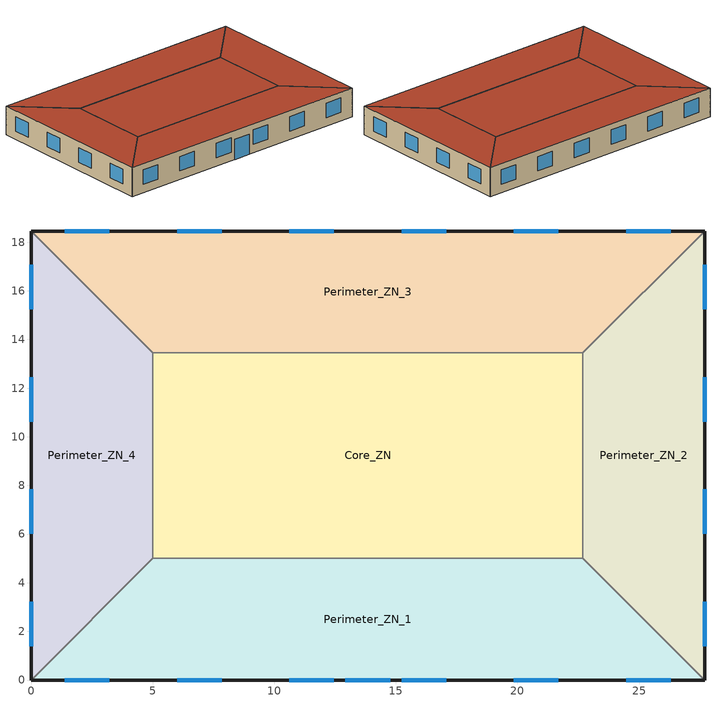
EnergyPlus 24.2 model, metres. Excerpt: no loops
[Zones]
Core_ZN
 floor ground (ext-slab): 22.69,13.46 22.69,5 5,5 5,13.46 z0
 wall to Perimeter_ZN_2 (int-walls): 22.69,5 22.69,13.46 z0:3.05
 wall to Perimeter_ZN_3 (int-walls): 22.69,13.46 5,13.46 z0:3.05
 wall to Perimeter_ZN_1 (int-walls): 5,5 22.69,5 z0:3.05
 wall to Perimeter_ZN_4 (int-walls): 5,13.46 5,5 z0:3.05
 roof outside (IEAD Non-res Roof): 22.69,5 22.69,13.46 5,13.46 5,5 z3.05
Perimeter_ZN_1
 floor ground (ext-slab): 22.69,5 27.69,0 0,0 5,5 z0
 wall outside (Steel Frame Non-res Ext Wall): 0,0 27.69,0 z0:3.05
 wall to Perimeter_ZN_2 (int-walls): 27.69,0 22.69,5 z0:3.05
 wall to Perimeter_ZN_4 (int-walls): 5,5 0,0 z0:3.05
 window (Window Non-res Fixed): 1.39,0 3.22,0 / 6.01,0 7.84,0 / 10.62,0 12.45,0 / 15.24,0 17.07,0 / 19.85,0 21.68,0 / 24.47,0 26.3,0 z0.9:2.42; 12.93,0 14.76,0 z0:2.13
 roof outside (IEAD Non-res Roof): 27.69,0 22.69,5 5,5 0,0 z3.05
Perimeter_ZN_2
 floor ground (ext-slab): 27.69,18.46 27.69,0 22.69,5 22.69,13.46 z0
 wall outside (Steel Frame Non-res Ext Wall): 27.69,0 27.69,18.46 z0:3.05
 wall to Perimeter_ZN_3 (int-walls): 27.69,18.46 22.69,13.46 z0:3.05
 window (Window Non-res Fixed): 27.69,1.39 27.69,3.22 / 27.69,6.01 27.69,7.84 / 27.69,10.62 27.69,12.45 / 27.69,15.24 27.69,17.07 z0.9:2.42
 roof outside (IEAD Non-res Roof): 27.69,0 27.69,18.46 22.69,13.46 22.69,5 z3.05
Perimeter_ZN_3
 floor ground (ext-slab): 27.69,18.46 22.69,13.46 5,13.46 0,18.46 z0
 wall outside (Steel Frame Non-res Ext Wall): 27.69,18.46 0,18.46 z0:3.05
 wall to Perimeter_ZN_4 (int-walls): 0,18.46 5,13.46 z0:3.05
 window (Window Non-res Fixed): 26.3,18.46 24.47,18.46 / 21.68,18.46 19.85,18.46 / 17.07,18.46 15.24,18.46 / 12.45,18.46 10.62,18.46 / 7.84,18.46 6.01,18.46 / 3.22,18.46 1.39,18.46 z0.9:2.42
 roof outside (IEAD Non-res Roof): 22.69,13.46 27.69,18.46 0,18.46 5,13.46 z3.05
Perimeter_ZN_4
 floor ground (ext-slab): 0,18.46 5,13.46 5,5 0,0 z0
 wall outside (Steel Frame Non-res Ext Wall): 0,18.46 0,0 z0:3.05
 window (Window Non-res Fixed): 0,17.07 0,15.24 / 0,12.45 0,10.62 / 0,7.84 0,6.01 / 0,3.22 0,1.39 z0.9:2.42
 roof outside (IEAD Non-res Roof): 0,0 5,5 5,13.46 0,18.46 z3.05
[Building]
Ref Bldg Small Office Pre1980_v1.3_5.0: North Axis {deg}=0; Terrain=City; Loads Convergence Tolerance Value {W}=0.04; Temperature Convergence Tolerance Value {deltaC}=0.2; Solar Distribution=FullInteriorAndExterior; Maximum Number of Warmup Days=50; Minimum Number of Warmup Days=6
[Site:Location]
Toronto.City-Univ.of.Toronto: Latitude {deg}=43.6658; Longitude {deg}=-79.3953; Time Zone {hr}=-5; Elevation {m}=112.5
[SizingPeriod:DesignDay] Day of Month=21; Dry-Bulb Temperature Range Modifier Type=DefaultMultipliers; Humidity Condition Type=Wetbulb; Barometric Pressure {Pa}=99063; Rain Indicator=No; Snow Indicator=No; Daylight Saving Time Indicator=No; Solar Model Indicator=ASHRAEClearSky; Begin Environment Reset Mode=FullResetAtBeginEnvironment
Name | Month | Day Type | Maximum Dry-Bulb Temperature {C} | Daily Dry-Bulb Temperature Range {deltaC} | Wetbulb or DewPoint at Maximum Dry-Bulb {C} | Wind Speed {m/s} | Wind Direction {deg} | Sky Clearness
CHICAGO Ann Clg .4% Condns WB=>MDB | 7 | SummerDesignDay | 31.2 | 10.7 | 25.5 | 5.3 | 230 | 1
CHICAGO Ann Htg 99.6% Condns DB | 1 | WinterDesignDay | -20.6 | 0 | -20.6 | 4.9 | 270 | 0
[Site:GroundTemperature:BuildingSurface]
18, 18, 18, 18, 18, 18, 18, 18, 18, 18, 18, 18
[Material] Thermal Absorptance=0.9
Name | Roughness | Thickness {m} | Conductivity {W/m-K} | Density {kg/m3} | Specific Heat {J/kg-K} | Solar Absorptance | Visible Absorptance
1/2IN Gypsum | Smooth | 0.0127 | 0.16 | 784.9 | 830 | 0.92 | 0.92
HW CONCRETE | Rough | 0.1016 | 1.311 | 2240 | 836.8 | 0.7 | 0.7
IEAD NonRes Roof Insulation | MediumRough | 0.110216 | 0.049 | 265 | 836.8 | 0.7 | 0.7
Metal Decking | MediumSmooth | 0.0015 | 45.006 | 7680 | 418.4 | 0.7 | 0.3
Roof Membrane | VeryRough | 0.0095 | 0.16 | 1121.29 | 1460 | 0.7 | 0.7
Std Wood 6inch | MediumSmooth | 0.15 | 0.12 | 540 | 1210 | 0.7 | 0.7
Steel Frame NonRes Wall Insulation | MediumRough | 0.03964 | 0.049 | 265 | 836.8 | 0.7 | 0.7
Wood Siding | MediumSmooth | 0.01 | 0.11 | 544.62 | 1210 | 0.78 | 0.78
[Material:NoMass]
CP02 CARPET PAD: Roughness=VeryRough; Thermal Resistance {m2-K/W}=0.2165; Thermal Absorptance=0.9; Solar Absorptance=0.7; Visible Absorptance=0.8
[WindowMaterial:SimpleGlazingSystem]
NonRes Fixed Assembly Window: U-Factor {W/m2-K}=3.52036; Solar Heat Gain Coefficient=0.41
[Construction]
ext-slab: HW CONCRETE, CP02 CARPET PAD
IEAD Non-res Roof: Roof Membrane, IEAD NonRes Roof Insulation, Metal Decking
int-walls: 1/2IN Gypsum, 1/2IN Gypsum
InteriorFurnishings: Std Wood 6inch
Steel Frame Non-res Ext Wall: Wood Siding, Steel Frame NonRes Wall Insulation, 1/2IN Gypsum
Window Non-res Fixed: NonRes Fixed Assembly Window
[Space]
Name | Zone
Core_ZN Space | Core_ZN
Perimeter_ZN_1 Space | Perimeter_ZN_1
Perimeter_ZN_2 Space | Perimeter_ZN_2
Perimeter_ZN_3 Space | Perimeter_ZN_3
Perimeter_ZN_4 Space | Perimeter_ZN_4
[Zone] Multiplier=1; Part of Total Floor Area=Yes
Core_ZN; Perimeter_ZN_1; Perimeter_ZN_2; Perimeter_ZN_3; Perimeter_ZN_4
[InternalMass] Construction=InteriorFurnishings
Name | Zone or ZoneList | Space or SpaceList | Surface Area {m2}
Core_ZN Internal Mass | Core_ZN | Core_ZN Space | 299.3148
Perimeter_ZN_1 Internal Mass | Perimeter_ZN_1 | Perimeter_ZN_1 Space | 226.9
Perimeter_ZN_2 Internal Mass | Perimeter_ZN_2 | Perimeter_ZN_2 Space | 134.6
Perimeter_ZN_3 Internal Mass | Perimeter_ZN_3 | Perimeter_ZN_3 Space | 226.9
Perimeter_ZN_4 Internal Mass | Perimeter_ZN_4 | Perimeter_ZN_4 Space | 134.6
[People] Number of People Schedule=BLDG_OCC_SCH; Number of People Calculation Method=Area/Person; Floor Area per Person {m2/person}=18.58; Fraction Radiant=0.3; Activity Level Schedule=ACTIVITY_SCH; Enable ASHRAE 55 Comfort Warnings=No; Mean Radiant Temperature Calculation Type=EnclosureAveraged; Work Efficiency Schedule=WORK_EFF_SCH; Clothing Insulation Schedule=CLOTHING_SCH; Air Velocity Schedule=AIR_VELO_SCH; Thermal Comfort Model 1 Type=FANGER
Name | Zone or ZoneList or Space or SpaceList
Core_ZN People | Core_ZN Space
Perimeter_ZN_1 People | Perimeter_ZN_1 Space
Perimeter_ZN_2 People | Perimeter_ZN_2 Space
Perimeter_ZN_3 People | Perimeter_ZN_3 Space
Perimeter_ZN_4 People | Perimeter_ZN_4 Space
[Lights] Schedule=BLDG_LIGHT_SCH; Design Level Calculation Method=Watts/Area; Watts per Floor Area {W/m2}=19.48; Return Air Fraction=0; Fraction Radiant=0.7; Fraction Visible=0.2; Fraction Replaceable=1; Return Air Fraction Calculated from Plenum Temperature=No
Name | Zone or ZoneList or Space or SpaceList
Core_ZN_Lights | Core_ZN Space
Perimeter_ZN_1_Lights | Perimeter_ZN_1 Space
Perimeter_ZN_2_Lights | Perimeter_ZN_2 Space
Perimeter_ZN_3_Lights | Perimeter_ZN_3 Space
Perimeter_ZN_4_Lights | Perimeter_ZN_4 Space
[ElectricEquipment] Schedule=BLDG_EQUIP_SCH; Design Level Calculation Method=Watts/Area; Watts per Floor Area {W/m2}=10.76; Fraction Latent=0; Fraction Radiant=0.5; Fraction Lost=0
Name | Zone or ZoneList or Space or SpaceList
Core_ZN_MiscPlug_Equip | Core_ZN Space
Perimeter_ZN_1_MiscPlug_Equip | Perimeter_ZN_1 Space
Perimeter_ZN_2_MiscPlug_Equip | Perimeter_ZN_2 Space
Perimeter_ZN_3_MiscPlug_Equip | Perimeter_ZN_3 Space
Perimeter_ZN_4_MiscPlug_Equip | Perimeter_ZN_4 Space
[ZoneInfiltration:DesignFlowRate] Schedule=INFIL_QUARTER_ON_SCH; Constant Term Coefficient=1; Temperature Term Coefficient=0; Velocity Term Coefficient=0; Velocity Squared Term Coefficient=0
Name | Zone or ZoneList or Space or SpaceList | Design Flow Rate Calculation Method | Air Changes per Hour {1/hr} | Flow Rate per Exterior Surface Area {m3/s-m2}
Core_ZN_Infiltration | Core_ZN Space | AirChanges/Hour | 0.36
Perimeter_ZN_1_Infiltration | Perimeter_ZN_1 Space | Flow/ExteriorArea |  | 0.001133
Perimeter_ZN_2_Infiltration | Perimeter_ZN_2 Space | Flow/ExteriorArea |  | 0.001133
Perimeter_ZN_3_Infiltration | Perimeter_ZN_3 Space | Flow/ExteriorArea |  | 0.001133
Perimeter_ZN_4_Infiltration | Perimeter_ZN_4 Space | Flow/ExteriorArea |  | 0.001133
[Exterior:Lights]
Exterior Facade Lighting: Schedule=ALWAYS_ON; Design Level {W}=2766; Control Option=AstronomicalClock
[AvailabilityManager:Scheduled]
Name | Schedule
PRT-DX Availability Manager; Air Loop HVAC Outdoor Air System 1 Availability Manager | Always On Discrete hvac_library
DXCoil_Lockout | DXCoil_ColdLockout_Sched
[Schedule:Compact]
DXCoil_ColdLockout_Sched: Through: 12/31, For: AllDays, Until: 05:00, 0, Until: 17:00, 1, Until: 24:00, 0
BLDG_LIGHT_SCH: Through: 12/31, For: Weekdays, Until: 05:00, 0.05, Until: 07:00, 0.1, Until: 08:00, 0.3, Until: 17:00, 0.9, Until: 18:00, 0.5, Until: 20:00, 0.3, Until: 22:00, 0.2, Until: 23:00, 0.1, Until: 24:00, 0.05, For: Saturday, Until: 06:00, 0.05, Until: 08:00, 0.1, Until: 12:00, 0.3, Until: 17:00, 0.15, Until: 24:00, 0.05, For: SummerDesignDay, Until: 24:00, 1, For: WinterDesignDay, Until: 24:00, 0, For: AllOtherDays, Until: 24:00, 0.05
BLDG_OCC_SCH: Through: 12/31, For: SummerDesignDay, Until: 06:00, 0, Until: 22:00, 1, Until: 24:00, 0.05, For: Weekdays, Until: 06:00, 0, Until: 07:00, 0.1, Until: 08:00, 0.2, Until: 12:00, 0.95, Until: 13:00, 0.5, Until: 17:00, 0.95, Until: 18:00, 0.3, Until: 20:00, 0.1, Until: 24:00, 0.05, For: Saturday, Until: 06:00, 0, Until: 08:00, 0.1, Until: 12:00, 0.3, Until: 17:00, 0.1, Until: 24:00, 0, For: AllOtherDays, Until: 24:00, 0
ACTIVITY_SCH: Through: 12/31, For: AllDays, Until: 24:00, 120
WORK_EFF_SCH: Through: 12/31, For: AllDays, Until: 24:00, 0
CLOTHING_SCH: Through: 04/30, For: AllDays, Until: 24:00, 1, Through: 09/30, For: AllDays, Until: 24:00, 0.5, Through: 12/31, For: AllDays, Until: 24:00, 1
AIR_VELO_SCH: Through: 12/31, For: AllDays, Until: 24:00, 0.2
BLDG_EQUIP_SCH: Through: 12/31, For: Weekdays, Until: 08:00, 0.4, Until: 12:00, 0.9, Until: 13:00, 0.8, Until: 17:00, 0.9, Until: 18:00, 0.5, Until: 24:00, 0.4, For: Saturday, Until: 06:00, 0.3, Until: 08:00, 0.4, Until: 12:00, 0.5, Until: 17:00, 0.35, Until: 24:00, 0.3, For: SummerDesignDay, Until: 24:00, 1, For: WinterDesignDay, Until: 24:00, 0, For: AllOtherDays, Until: 24:00, 0.3
ALWAYS_ON: Through: 12/31, For: AllDays, Until: 24:00, 1
INFIL_QUARTER_ON_SCH: Through: 12/31, For: Weekdays SummerDesignDay, Until: 06:00, 1, Until: 22:00, 0.25, Until: 24:00, 1, For: Saturday WinterDesignDay, Until: 06:00, 1, Until: 18:00, 0.25, Until: 24:00, 1, For: Sunday Holidays AllOtherDays, Until: 24:00, 1
[Schedule:Constant]
Always On Discrete hvac_library: Hourly Value=1
